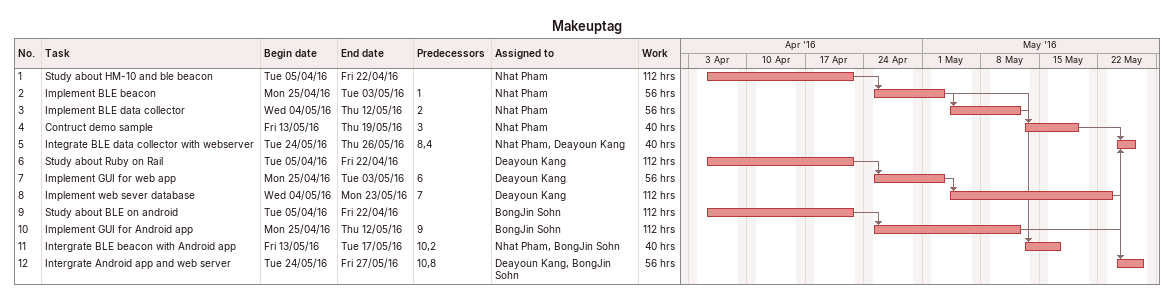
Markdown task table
Makeuptag

| ID | Task | Start | Finish | Predecessors | Resources | Work (h) |
|---|---|---|---|---|---|---|
| 1 | Study about HM-10 and ble beacon | 2016-04-05 | 2016-04-22 |  | Nhat Pham | 112 |
| 2 | Implement BLE beacon | 2016-04-25 | 2016-05-03 | 1 | Nhat Pham | 56 |
| 3 | Implement BLE data collector | 2016-05-04 | 2016-05-12 | 2 | Nhat Pham | 56 |
| 4 | Contruct demo sample | 2016-05-13 | 2016-05-19 | 3 | Nhat Pham | 40 |
| 5 | Integrate BLE data collector with webserver | 2016-05-24 | 2016-05-26 | 8, 4 | Nhat Pham, Deayoun Kang | 40 |
| 6 | Study about Ruby on Rail | 2016-04-05 | 2016-04-22 |  | Deayoun Kang | 112 |
| 7 | Implement GUI for web app | 2016-04-25 | 2016-05-03 | 6 | Deayoun Kang | 56 |
| 8 | Implement web sever database | 2016-05-04 | 2016-05-23 | 7 | Deayoun Kang | 112 |
| 9 | Study about BLE on android | 2016-04-05 | 2016-04-22 |  | BongJin Sohn | 112 |
| 10 | Implement GUI for Android app | 2016-04-25 | 2016-05-12 | 9 | BongJin Sohn | 112 |
| 11 | Intergrate BLE beacon with Android app | 2016-05-13 | 2016-05-17 | 10, 2 | Nhat Pham, BongJin Sohn | 40 |
| 12 | Intergrate Android app and web server | 2016-05-24 | 2016-05-27 | 10, 8 | Deayoun Kang, BongJin Sohn | 56 |
